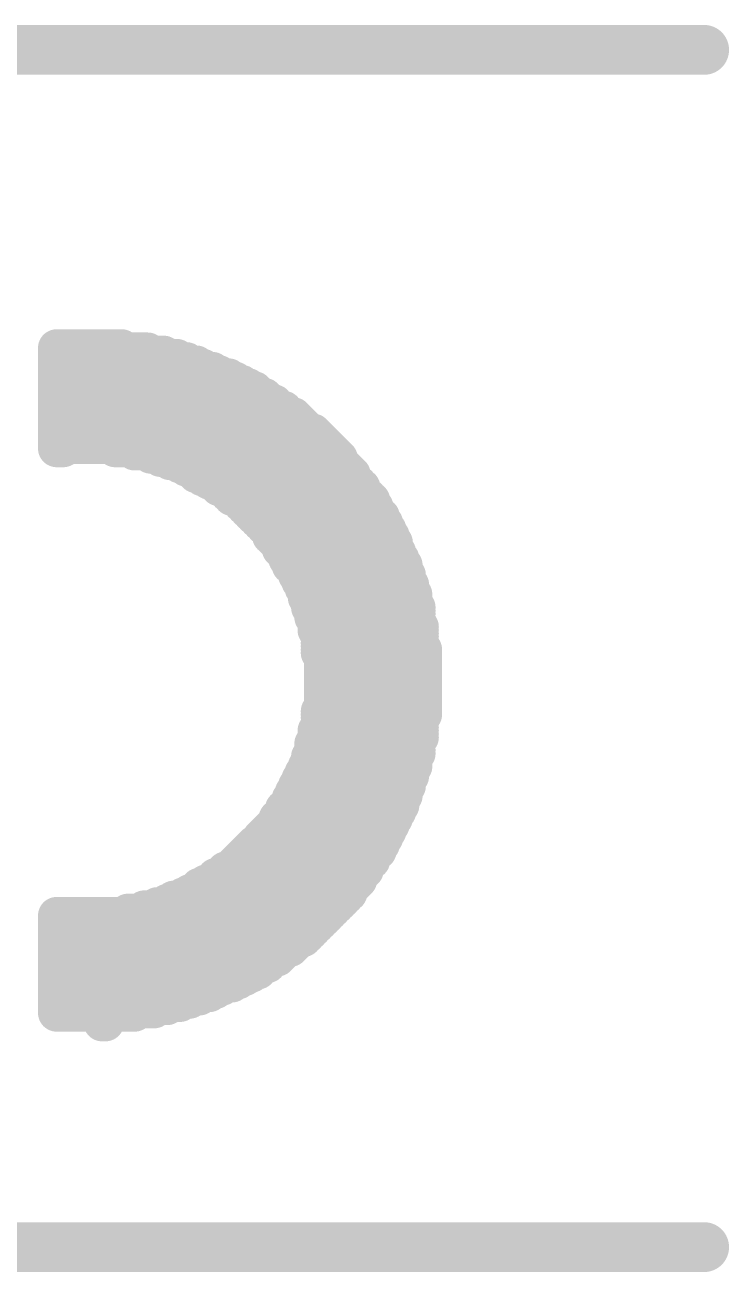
# Model space of a CAD drawing. Extents: x 100 to 205, y 100 to 175.
# Drawn here: x 161.377 to 164.2, y 123.7 to 128.7 of the extents above; entities that cross this region are included whole.
import ezdxf

# ---------------------------------------------------------------- set-up
doc = ezdxf.new("R2010")
doc.units = 0
doc.layers.get('0').update_dxf_attribs({"linetype": 'CONTINUOUS'})
doc.layers.add('SILK-BOTTOM_PHO', color=14, linetype='CONTINUOUS')

# ---------------------------------------------------------------- blocks, each defined once
blk = doc.blocks.new('ROUND_6')
at = {"const_width": 0.099948}
blk.add_lwpolyline([(-0.049974, 0, 1), (0.049974, 0, 1)], format="xyb", close=True, dxfattribs=at)
blk = doc.blocks.new('ROUND_61')
at = {"const_width": 0.075056}
blk.add_lwpolyline([(-0.037528, 0, 1), (0.037528, 0, 1)], format="xyb", close=True, dxfattribs=at)

msp = doc.modelspace()

# ---------------------------------------------------------------- linework, layer by layer
at = {"layer": 'SILK-BOTTOM_PHO'}
for points, const_width in [([(150.599902, 128.599946), (164.100002, 128.599946)], 0.199898), ([(161.76498, 127.404876), (161.504884, 127.404876)], 0.150114), ([(161.86912, 127.391922), (161.504884, 127.391922)], 0.150114), ([(161.934144, 127.378968), (161.504884, 127.378968)], 0.150114), ([(161.986214, 127.366014), (161.504884, 127.366014)], 0.150114), ([(162.025076, 127.35306), (161.504884, 127.35306)], 0.150114), ([(162.064192, 127.339852), (161.504884, 127.339852)], 0.150114), ([(162.0901, 127.326898), (161.504884, 127.326898)], 0.150114), ([(162.129216, 127.313944), (161.504884, 127.313944)], 0.150114), ([(162.155124, 127.30099), (161.504884, 127.30099)], 0.150114), ([(162.19424, 127.288036), (161.504884, 127.288036)], 0.150114), ([(162.220148, 127.274828), (161.504884, 127.274828)], 0.150114), ([(162.24631, 127.261874), (161.504884, 127.261874)], 0.150114), ([(162.272218, 127.24892), (161.504884, 127.24892)], 0.150114), ([(162.298126, 127.235966), (161.504884, 127.235966)], 0.150114), ([(162.311334, 127.223012), (161.504884, 127.223012)], 0.150114), ([(162.337242, 127.209804), (161.504884, 127.209804)], 0.150114), ([(162.350196, 127.19685), (161.504884, 127.19685)], 0.150114), ([(162.376358, 127.183896), (161.504884, 127.183896)], 0.150114), ([(162.389312, 127.170942), (161.504884, 127.170942)], 0.150114), ([(162.41522, 127.157988), (161.504884, 127.157988)], 0.150114), ([(162.428174, 127.14478), (161.504884, 127.14478)], 0.150114), ([(162.454336, 127.131826), (161.504884, 127.131826)], 0.150114), ([(162.46729, 127.118872), (161.504884, 127.118872)], 0.150114), ([(162.480244, 127.105918), (161.504884, 127.105918)], 0.150114), ([(162.493198, 127.092964), (161.504884, 127.092964)], 0.150114), ([(162.506406, 127.079756), (161.504884, 127.079756)], 0.150114), ([(162.532314, 127.066802), (161.504884, 127.066802)], 0.150114), ([(162.545268, 127.053848), (161.504884, 127.053848)], 0.150114), ([(162.558222, 127.040894), (161.504884, 127.040894)], 0.150114), ([(162.57143, 127.02794), (161.504884, 127.02794)], 0.150114), ([(162.584384, 127.014732), (161.504884, 127.014732)], 0.150114), ([(161.531046, 127.001778), (161.504884, 127.001778)], 0.150114), ([(162.597338, 127.001778), (161.739072, 127.001778)], 0.150114), ([(162.610292, 126.988824), (161.81705, 126.988824)], 0.150114), ([(162.623246, 126.97587), (161.882074, 126.97587)], 0.150114), ([(162.636454, 126.962916), (161.92119, 126.962916)], 0.150114), ([(162.636454, 126.949708), (161.960052, 126.949708)], 0.150114), ([(162.649408, 126.936754), (161.999168, 126.936754)], 0.150114), ([(162.662362, 126.9238), (162.025076, 126.9238)], 0.150114), ([(162.675316, 126.910846), (162.051238, 126.910846)], 0.150114), ([(162.68827, 126.897892), (162.064192, 126.897892)], 0.150114), ([(162.68827, 126.884684), (162.0901, 126.884684)], 0.150114), ([(162.701478, 126.87173), (162.116262, 126.87173)], 0.150114), ([(162.714432, 126.858776), (162.14217, 126.858776)], 0.150114), ([(162.727386, 126.845822), (162.155124, 126.845822)], 0.150114), ([(162.727386, 126.832868), (162.181286, 126.832868)], 0.150114), ([(162.74034, 126.81966), (162.19424, 126.81966)], 0.150114), ([(162.753294, 126.806706), (162.207194, 126.806706)], 0.150114), ([(162.766502, 126.793752), (162.233102, 126.793752)], 0.150114), ([(162.766502, 126.780798), (162.24631, 126.780798)], 0.150114), ([(162.779456, 126.767844), (162.259264, 126.767844)], 0.150114), ([(162.779456, 126.754636), (162.272218, 126.754636)], 0.150114), ([(162.79241, 126.741682), (162.285172, 126.741682)], 0.150114), ([(162.805364, 126.728728), (162.298126, 126.728728)], 0.150114), ([(162.805364, 126.715774), (162.311334, 126.715774)], 0.150114), ([(162.818318, 126.70282), (162.324288, 126.70282)], 0.150114), ([(162.818318, 126.689612), (162.337242, 126.689612)], 0.150114), ([(162.831526, 126.676658), (162.350196, 126.676658)], 0.150114), ([(162.831526, 126.663704), (162.36315, 126.663704)], 0.150114), ([(162.84448, 126.65075), (162.36315, 126.65075)], 0.150114), ([(162.84448, 126.637796), (162.376358, 126.637796)], 0.150114), ([(162.857434, 126.624588), (162.389312, 126.624588)], 0.150114), ([(162.857434, 126.611634), (162.402266, 126.611634)], 0.150114), ([(162.857434, 126.59868), (162.402266, 126.59868)], 0.150114), ([(162.870388, 126.585726), (162.41522, 126.585726)], 0.150114), ([(162.870388, 126.572772), (162.428174, 126.572772)], 0.150114), ([(162.883342, 126.559564), (162.428174, 126.559564)], 0.150114), ([(162.883342, 126.54661), (162.441382, 126.54661)], 0.150114), ([(162.89655, 126.533656), (162.441382, 126.533656)], 0.150114), ([(162.89655, 126.520702), (162.454336, 126.520702)], 0.150114), ([(162.89655, 126.507748), (162.46729, 126.507748)], 0.150114), ([(162.909504, 126.49454), (162.46729, 126.49454)], 0.150114), ([(162.909504, 126.481586), (162.480244, 126.481586)], 0.150114), ([(162.909504, 126.468632), (162.480244, 126.468632)], 0.150114), ([(162.922458, 126.455678), (162.493198, 126.455678)], 0.150114), ([(162.922458, 126.442724), (162.493198, 126.442724)], 0.150114), ([(162.922458, 126.429516), (162.506406, 126.429516)], 0.150114), ([(162.935412, 126.416562), (162.506406, 126.416562)], 0.150114), ([(162.935412, 126.403608), (162.506406, 126.403608)], 0.150114), ([(162.935412, 126.390654), (162.51936, 126.390654)], 0.150114), ([(162.935412, 126.3777), (162.51936, 126.3777)], 0.150114), ([(162.948366, 126.364492), (162.51936, 126.364492)], 0.150114), ([(162.948366, 126.351538), (162.532314, 126.351538)], 0.150114), ([(162.948366, 126.338584), (162.532314, 126.338584)], 0.150114), ([(162.948366, 126.32563), (162.532314, 126.32563)], 0.150114), ([(162.948366, 126.312676), (162.545268, 126.312676)], 0.150114), ([(162.948366, 126.299468), (162.545268, 126.299468)], 0.150114), ([(162.961574, 126.286514), (162.545268, 126.286514)], 0.150114), ([(162.961574, 126.27356), (162.545268, 126.27356)], 0.150114), ([(162.961574, 126.260606), (162.558222, 126.260606)], 0.150114), ([(162.961574, 126.247652), (162.558222, 126.247652)], 0.150114), ([(162.961574, 126.234444), (162.558222, 126.234444)], 0.150114), ([(162.961574, 126.22149), (162.558222, 126.22149)], 0.150114), ([(162.961574, 126.208536), (162.558222, 126.208536)], 0.150114), ([(162.974528, 126.195582), (162.558222, 126.195582)], 0.150114), ([(162.974528, 126.182628), (162.558222, 126.182628)], 0.150114), ([(162.974528, 126.16942), (162.57143, 126.16942)], 0.150114), ([(162.974528, 126.156466), (162.57143, 126.156466)], 0.150114), ([(162.974528, 126.143512), (162.57143, 126.143512)], 0.150114), ([(162.974528, 126.130558), (162.57143, 126.130558)], 0.150114), ([(162.974528, 126.117604), (162.57143, 126.117604)], 0.150114), ([(162.974528, 126.104396), (162.57143, 126.104396)], 0.150114), ([(162.974528, 126.091442), (162.57143, 126.091442)], 0.150114), ([(162.974528, 126.078488), (162.57143, 126.078488)], 0.150114), ([(162.974528, 126.065534), (162.57143, 126.065534)], 0.150114), ([(162.974528, 126.05258), (162.57143, 126.05258)], 0.150114), ([(162.974528, 126.039372), (162.57143, 126.039372)], 0.150114), ([(162.974528, 126.026418), (162.57143, 126.026418)], 0.150114), ([(162.974528, 126.013464), (162.57143, 126.013464)], 0.150114), ([(162.974528, 126.00051), (162.57143, 126.00051)], 0.150114), ([(162.974528, 125.987556), (162.57143, 125.987556)], 0.150114), ([(162.974528, 125.974348), (162.57143, 125.974348)], 0.150114), ([(162.974528, 125.94844), (162.558222, 125.94844)], 0.150114), ([(162.974528, 125.935486), (162.558222, 125.935486)], 0.150114), ([(162.961574, 125.922532), (162.558222, 125.922532)], 0.150114), ([(162.974528, 125.961394), (162.57143, 125.961394)], 0.150114), ([(162.961574, 125.870462), (162.545268, 125.870462)], 0.150114), ([(162.961574, 125.909324), (162.558222, 125.909324)], 0.150114), ([(162.961574, 125.89637), (162.558222, 125.89637)], 0.150114), ([(162.961574, 125.883416), (162.558222, 125.883416)], 0.150114), ([(162.948366, 125.818392), (162.532314, 125.818392)], 0.150114), ([(162.961574, 125.857508), (162.545268, 125.857508)], 0.150114), ([(162.961574, 125.8443), (162.545268, 125.8443)], 0.150114), ([(162.948366, 125.831346), (162.545268, 125.831346)], 0.150114), ([(162.948366, 125.805438), (162.532314, 125.805438)], 0.150114), ([(162.948366, 125.792484), (162.532314, 125.792484)], 0.150114), ([(162.948366, 125.779276), (162.532314, 125.779276)], 0.150114), ([(162.935412, 125.72746), (162.506406, 125.72746)], 0.150114), ([(162.935412, 125.766322), (162.51936, 125.766322)], 0.150114), ([(162.935412, 125.753368), (162.51936, 125.753368)], 0.150114), ([(162.935412, 125.740414), (162.51936, 125.740414)], 0.150114), ([(162.909504, 125.67539), (162.480244, 125.67539)], 0.150114), ([(162.922458, 125.701298), (162.493198, 125.701298)], 0.150114), ([(162.922458, 125.688344), (162.493198, 125.688344)], 0.150114), ([(162.922458, 125.714252), (162.506406, 125.714252)], 0.150114), ([(162.89655, 125.62332), (162.454336, 125.62332)], 0.150114), ([(162.909504, 125.649228), (162.46729, 125.649228)], 0.150114), ([(162.89655, 125.636274), (162.46729, 125.636274)], 0.150114), ([(162.909504, 125.662436), (162.480244, 125.662436)], 0.150114), ([(162.883342, 125.57125), (162.428174, 125.57125)], 0.150114), ([(162.883342, 125.597412), (162.441382, 125.597412)], 0.150114), ([(162.883342, 125.584204), (162.441382, 125.584204)], 0.150114), ([(162.89655, 125.610366), (162.454336, 125.610366)], 0.150114), ([(162.857434, 125.51918), (162.389312, 125.51918)], 0.150114), ([(162.857434, 125.532388), (162.402266, 125.532388)], 0.150114), ([(162.870388, 125.558296), (162.41522, 125.558296)], 0.150114), ([(162.870388, 125.545342), (162.41522, 125.545342)], 0.150114), ([(162.831526, 125.480318), (162.36315, 125.480318)], 0.150114), ([(162.84448, 125.493272), (162.376358, 125.493272)], 0.150114), ([(162.84448, 125.506226), (162.389312, 125.506226)], 0.150114), ([(162.818318, 125.441202), (162.324288, 125.441202)], 0.150114), ([(162.805364, 125.428248), (162.324288, 125.428248)], 0.150114), ([(162.818318, 125.454156), (162.337242, 125.454156)], 0.150114), ([(162.831526, 125.467364), (162.350196, 125.467364)], 0.150114), ([(162.779456, 125.376178), (162.259264, 125.376178)], 0.150114), ([(162.79241, 125.389132), (162.272218, 125.389132)], 0.150114), ([(162.79241, 125.40234), (162.285172, 125.40234)], 0.150114), ([(162.805364, 125.415294), (162.298126, 125.415294)], 0.150114), ([(162.74034, 125.324108), (162.207194, 125.324108)], 0.150114), ([(162.753294, 125.337316), (162.220148, 125.337316)], 0.150114), ([(162.766502, 125.35027), (162.233102, 125.35027)], 0.150114), ([(162.766502, 125.363224), (162.24631, 125.363224)], 0.150114), ([(162.714432, 125.272292), (162.129216, 125.272292)], 0.150114), ([(162.714432, 125.285246), (162.14217, 125.285246)], 0.150114), ([(162.727386, 125.2982), (162.168078, 125.2982)], 0.150114), ([(162.74034, 125.311154), (162.181286, 125.311154)], 0.150114), ([(162.675316, 125.220222), (162.03803, 125.220222)], 0.150114), ([(162.675316, 125.233176), (162.064192, 125.233176)], 0.150114), ([(162.68827, 125.24613), (162.077146, 125.24613)], 0.150114), ([(162.701478, 125.259084), (162.103054, 125.259084)], 0.150114), ([(162.636454, 125.181106), (161.947098, 125.181106)], 0.150114), ([(162.649408, 125.19406), (161.973006, 125.19406)], 0.150114), ([(162.662362, 125.207268), (162.012122, 125.207268)], 0.150114), ([(162.584384, 125.129036), (161.504884, 125.129036)], 0.150114), ([(162.597338, 125.142244), (161.791142, 125.142244)], 0.150114), ([(162.610292, 125.155198), (161.856166, 125.155198)], 0.150114), ([(162.623246, 125.168152), (161.907982, 125.168152)], 0.150114), ([(162.57143, 125.116082), (161.504884, 125.116082)], 0.150114), ([(162.558222, 125.103128), (161.504884, 125.103128)], 0.150114), ([(162.545268, 125.090174), (161.504884, 125.090174)], 0.150114), ([(162.532314, 125.07722), (161.504884, 125.07722)], 0.150114), ([(162.51936, 125.064012), (161.504884, 125.064012)], 0.150114), ([(162.506406, 125.051058), (161.504884, 125.051058)], 0.150114), ([(162.493198, 125.038104), (161.504884, 125.038104)], 0.150114), ([(162.46729, 125.02515), (161.504884, 125.02515)], 0.150114), ([(162.454336, 125.012196), (161.504884, 125.012196)], 0.150114), ([(162.441382, 124.998988), (161.504884, 124.998988)], 0.150114), ([(162.41522, 124.986034), (161.504884, 124.986034)], 0.150114), ([(162.402266, 124.97308), (161.504884, 124.97308)], 0.150114), ([(162.389312, 124.960126), (161.504884, 124.960126)], 0.150114), ([(162.36315, 124.947172), (161.504884, 124.947172)], 0.150114), ([(162.350196, 124.933964), (161.504884, 124.933964)], 0.150114), ([(162.324288, 124.92101), (161.504884, 124.92101)], 0.150114), ([(162.311334, 124.908056), (161.504884, 124.908056)], 0.150114), ([(162.285172, 124.895102), (161.504884, 124.895102)], 0.150114), ([(162.259264, 124.882148), (161.504884, 124.882148)], 0.150114), ([(162.233102, 124.86894), (161.504884, 124.86894)], 0.150114), ([(162.207194, 124.855986), (161.504884, 124.855986)], 0.150114), ([(162.168078, 124.843032), (161.504884, 124.843032)], 0.150114), ([(162.14217, 124.830078), (161.504884, 124.830078)], 0.150114), ([(162.116262, 124.817124), (161.504884, 124.817124)], 0.150114), ([(162.077146, 124.803916), (161.504884, 124.803916)], 0.150114), ([(162.03803, 124.790962), (161.504884, 124.790962)], 0.150114), ([(161.999168, 124.778008), (161.504884, 124.778008)], 0.150114), ([(161.947098, 124.765054), (161.504884, 124.765054)], 0.150114), ([(161.895028, 124.7521), (161.504884, 124.7521)], 0.150114), ([(161.81705, 124.738892), (161.504884, 124.738892)], 0.150114), ([(161.699956, 124.70003), (161.687002, 124.70003)], 0.150114), ([(150.599902, 123.800108), (164.100002, 123.800108)], 0.199898)]:
    msp.add_lwpolyline(points, dxfattribs=dict(at, const_width=const_width))

# ---------------------------------------------------------------- block references
for name, p in [('ROUND_6', (164.100002, 128.599946)), ('ROUND_61', (161.504884, 127.404876)), ('ROUND_61', (161.504884, 127.391922)), ('ROUND_61', (161.504884, 127.378968)), ('ROUND_61', (161.76498, 127.404876)), ('ROUND_61', (161.86912, 127.391922)), ('ROUND_61', (161.934144, 127.378968)), ('ROUND_61', (161.504884, 127.366014)), ('ROUND_61', (161.504884, 127.35306)), ('ROUND_61', (161.504884, 127.339852)), ('ROUND_61', (161.504884, 127.326898)), ('ROUND_61', (161.986214, 127.366014)), ('ROUND_61', (162.025076, 127.35306)), ('ROUND_61', (162.064192, 127.339852)), ('ROUND_61', (162.0901, 127.326898)), ('ROUND_61', (161.504884, 127.313944)), ('ROUND_61', (161.504884, 127.30099)), ('ROUND_61', (161.504884, 127.288036)), ('ROUND_61', (161.504884, 127.274828)), ('ROUND_61', (162.129216, 127.313944)), ('ROUND_61', (162.155124, 127.30099)), ('ROUND_61', (162.19424, 127.288036)), ('ROUND_61', (162.220148, 127.274828)), ('ROUND_61', (161.504884, 127.261874)), ('ROUND_61', (161.504884, 127.24892)), ('ROUND_61', (161.504884, 127.235966)), ('ROUND_61', (161.504884, 127.223012)), ('ROUND_61', (162.24631, 127.261874)), ('ROUND_61', (162.272218, 127.24892)), ('ROUND_61', (162.298126, 127.235966)), ('ROUND_61', (162.311334, 127.223012)), ('ROUND_61', (161.504884, 127.209804)), ('ROUND_61', (161.504884, 127.19685)), ('ROUND_61', (161.504884, 127.183896)), ('ROUND_61', (161.504884, 127.170942)), ('ROUND_61', (162.337242, 127.209804)), ('ROUND_61', (162.350196, 127.19685)), ('ROUND_61', (162.376358, 127.183896)), ('ROUND_61', (162.389312, 127.170942)), ('ROUND_61', (161.504884, 127.157988)), ('ROUND_61', (161.504884, 127.14478)), ('ROUND_61', (161.504884, 127.131826)), ('ROUND_61', (161.504884, 127.118872)), ('ROUND_61', (162.41522, 127.157988)), ('ROUND_61', (162.428174, 127.14478)), ('ROUND_61', (162.454336, 127.131826)), ('ROUND_61', (162.46729, 127.118872)), ('ROUND_61', (161.504884, 127.105918)), ('ROUND_61', (161.504884, 127.092964)), ('ROUND_61', (161.504884, 127.079756)), ('ROUND_61', (162.480244, 127.105918)), ('ROUND_61', (162.493198, 127.092964)), ('ROUND_61', (162.506406, 127.079756)), ('ROUND_61', (161.504884, 127.066802)), ('ROUND_61', (161.504884, 127.053848)), ('ROUND_61', (161.504884, 127.040894)), ('ROUND_61', (161.504884, 127.02794)), ('ROUND_61', (162.532314, 127.066802)), ('ROUND_61', (162.545268, 127.053848)), ('ROUND_61', (162.558222, 127.040894)), ('ROUND_61', (162.57143, 127.02794)), ('ROUND_61', (161.504884, 127.014732)), ('ROUND_61', (161.504884, 127.001778)), ('ROUND_61', (161.531046, 127.001778)), ('ROUND_61', (161.739072, 127.001778)), ('ROUND_61', (161.81705, 126.988824)), ('ROUND_61', (161.882074, 126.97587)), ('ROUND_61', (162.584384, 127.014732)), ('ROUND_61', (162.597338, 127.001778)), ('ROUND_61', (162.610292, 126.988824)), ('ROUND_61', (162.623246, 126.97587)), ('ROUND_61', (161.92119, 126.962916)), ('ROUND_61', (161.960052, 126.949708)), ('ROUND_61', (161.999168, 126.936754)), ('ROUND_61', (162.025076, 126.9238)), ('ROUND_61', (162.636454, 126.962916)), ('ROUND_61', (162.636454, 126.949708)), ('ROUND_61', (162.649408, 126.936754)), ('ROUND_61', (162.662362, 126.9238)), ('ROUND_61', (162.051238, 126.910846)), ('ROUND_61', (162.064192, 126.897892)), ('ROUND_61', (162.0901, 126.884684)), ('ROUND_61', (162.116262, 126.87173)), ('ROUND_61', (162.675316, 126.910846)), ('ROUND_61', (162.68827, 126.897892)), ('ROUND_61', (162.68827, 126.884684)), ('ROUND_61', (162.701478, 126.87173)), ('ROUND_61', (162.14217, 126.858776)), ('ROUND_61', (162.155124, 126.845822)), ('ROUND_61', (162.181286, 126.832868)), ('ROUND_61', (162.19424, 126.81966)), ('ROUND_61', (162.714432, 126.858776)), ('ROUND_61', (162.727386, 126.845822)), ('ROUND_61', (162.727386, 126.832868)), ('ROUND_61', (162.74034, 126.81966)), ('ROUND_61', (162.207194, 126.806706)), ('ROUND_61', (162.233102, 126.793752)), ('ROUND_61', (162.24631, 126.780798)), ('ROUND_61', (162.753294, 126.806706)), ('ROUND_61', (162.766502, 126.793752)), ('ROUND_61', (162.766502, 126.780798)), ('ROUND_61', (162.259264, 126.767844)), ('ROUND_61', (162.272218, 126.754636)), ('ROUND_61', (162.285172, 126.741682)), ('ROUND_61', (162.298126, 126.728728)), ('ROUND_61', (162.779456, 126.767844)), ('ROUND_61', (162.779456, 126.754636)), ('ROUND_61', (162.79241, 126.741682)), ('ROUND_61', (162.805364, 126.728728)), ('ROUND_61', (162.311334, 126.715774)), ('ROUND_61', (162.324288, 126.70282)), ('ROUND_61', (162.337242, 126.689612)), ('ROUND_61', (162.350196, 126.676658)), ('ROUND_61', (162.805364, 126.715774)), ('ROUND_61', (162.818318, 126.70282)), ('ROUND_61', (162.818318, 126.689612)), ('ROUND_61', (162.831526, 126.676658)), ('ROUND_61', (162.36315, 126.663704)), ('ROUND_61', (162.36315, 126.65075)), ('ROUND_61', (162.376358, 126.637796)), ('ROUND_61', (162.389312, 126.624588)), ('ROUND_61', (162.831526, 126.663704)), ('ROUND_61', (162.84448, 126.65075)), ('ROUND_61', (162.84448, 126.637796)), ('ROUND_61', (162.857434, 126.624588)), ('ROUND_61', (162.402266, 126.611634)), ('ROUND_61', (162.402266, 126.59868)), ('ROUND_61', (162.41522, 126.585726)), ('ROUND_61', (162.428174, 126.572772)), ('ROUND_61', (162.857434, 126.611634)), ('ROUND_61', (162.857434, 126.59868)), ('ROUND_61', (162.870388, 126.585726)), ('ROUND_61', (162.870388, 126.572772)), ('ROUND_61', (162.428174, 126.559564)), ('ROUND_61', (162.441382, 126.54661)), ('ROUND_61', (162.441382, 126.533656)), ('ROUND_61', (162.454336, 126.520702)), ('ROUND_61', (162.883342, 126.559564)), ('ROUND_61', (162.883342, 126.54661)), ('ROUND_61', (162.89655, 126.533656)), ('ROUND_61', (162.89655, 126.520702)), ('ROUND_61', (162.46729, 126.507748)), ('ROUND_61', (162.46729, 126.49454)), ('ROUND_61', (162.480244, 126.481586)), ('ROUND_61', (162.480244, 126.468632)), ('ROUND_61', (162.89655, 126.507748)), ('ROUND_61', (162.909504, 126.49454)), ('ROUND_61', (162.909504, 126.481586)), ('ROUND_61', (162.909504, 126.468632)), ('ROUND_61', (162.493198, 126.455678)), ('ROUND_61', (162.493198, 126.442724)), ('ROUND_61', (162.506406, 126.429516)), ('ROUND_61', (162.922458, 126.455678)), ('ROUND_61', (162.922458, 126.442724)), ('ROUND_61', (162.922458, 126.429516)), ('ROUND_61', (162.506406, 126.416562)), ('ROUND_61', (162.506406, 126.403608)), ('ROUND_61', (162.51936, 126.390654)), ('ROUND_61', (162.51936, 126.3777)), ('ROUND_61', (162.935412, 126.416562)), ('ROUND_61', (162.935412, 126.403608)), ('ROUND_61', (162.935412, 126.390654)), ('ROUND_61', (162.935412, 126.3777)), ('ROUND_61', (162.51936, 126.364492)), ('ROUND_61', (162.532314, 126.351538)), ('ROUND_61', (162.532314, 126.338584)), ('ROUND_61', (162.532314, 126.32563)), ('ROUND_61', (162.948366, 126.364492)), ('ROUND_61', (162.948366, 126.351538)), ('ROUND_61', (162.948366, 126.338584)), ('ROUND_61', (162.948366, 126.32563)), ('ROUND_61', (162.545268, 126.312676)), ('ROUND_61', (162.545268, 126.299468)), ('ROUND_61', (162.545268, 126.286514)), ('ROUND_61', (162.545268, 126.27356)), ('ROUND_61', (162.948366, 126.312676)), ('ROUND_61', (162.948366, 126.299468)), ('ROUND_61', (162.961574, 126.286514)), ('ROUND_61', (162.961574, 126.27356)), ('ROUND_61', (162.558222, 126.260606)), ('ROUND_61', (162.558222, 126.247652)), ('ROUND_61', (162.558222, 126.234444)), ('ROUND_61', (162.558222, 126.22149)), ('ROUND_61', (162.961574, 126.260606)), ('ROUND_61', (162.961574, 126.247652)), ('ROUND_61', (162.961574, 126.234444)), ('ROUND_61', (162.961574, 126.22149)), ('ROUND_61', (162.558222, 126.208536)), ('ROUND_61', (162.558222, 126.195582)), ('ROUND_61', (162.558222, 126.182628)), ('ROUND_61', (162.57143, 126.16942)), ('ROUND_61', (162.961574, 126.208536)), ('ROUND_61', (162.974528, 126.195582)), ('ROUND_61', (162.974528, 126.182628)), ('ROUND_61', (162.974528, 126.16942)), ('ROUND_61', (162.57143, 126.156466)), ('ROUND_61', (162.57143, 126.143512)), ('ROUND_61', (162.57143, 126.130558)), ('ROUND_61', (162.974528, 126.156466)), ('ROUND_61', (162.974528, 126.143512)), ('ROUND_61', (162.974528, 126.130558)), ('ROUND_61', (162.57143, 126.117604)), ('ROUND_61', (162.57143, 126.104396)), ('ROUND_61', (162.57143, 126.091442)), ('ROUND_61', (162.57143, 126.078488)), ('ROUND_61', (162.974528, 126.117604)), ('ROUND_61', (162.974528, 126.104396)), ('ROUND_61', (162.974528, 126.091442)), ('ROUND_61', (162.974528, 126.078488)), ('ROUND_61', (162.57143, 126.065534)), ('ROUND_61', (162.57143, 126.05258)), ('ROUND_61', (162.57143, 126.039372)), ('ROUND_61', (162.57143, 126.026418)), ('ROUND_61', (162.974528, 126.065534)), ('ROUND_61', (162.974528, 126.05258)), ('ROUND_61', (162.974528, 126.039372)), ('ROUND_61', (162.974528, 126.026418)), ('ROUND_61', (162.57143, 126.013464)), ('ROUND_61', (162.57143, 126.00051)), ('ROUND_61', (162.57143, 125.987556)), ('ROUND_61', (162.57143, 125.974348)), ('ROUND_61', (162.974528, 126.013464)), ('ROUND_61', (162.974528, 126.00051)), ('ROUND_61', (162.974528, 125.987556)), ('ROUND_61', (162.974528, 125.974348)), ('ROUND_61', (162.558222, 125.94844)), ('ROUND_61', (162.558222, 125.935486)), ('ROUND_61', (162.558222, 125.922532)), ('ROUND_61', (162.57143, 125.961394)), ('ROUND_61', (162.961574, 125.922532)), ('ROUND_61', (162.974528, 125.961394)), ('ROUND_61', (162.974528, 125.94844)), ('ROUND_61', (162.974528, 125.935486)), ('ROUND_61', (162.545268, 125.870462)), ('ROUND_61', (162.558222, 125.909324)), ('ROUND_61', (162.558222, 125.89637)), ('ROUND_61', (162.558222, 125.883416)), ('ROUND_61', (162.961574, 125.909324)), ('ROUND_61', (162.961574, 125.89637)), ('ROUND_61', (162.961574, 125.883416)), ('ROUND_61', (162.961574, 125.870462)), ('ROUND_61', (162.532314, 125.818392)), ('ROUND_61', (162.545268, 125.857508)), ('ROUND_61', (162.545268, 125.8443)), ('ROUND_61', (162.545268, 125.831346)), ('ROUND_61', (162.948366, 125.831346)), ('ROUND_61', (162.948366, 125.818392)), ('ROUND_61', (162.961574, 125.857508)), ('ROUND_61', (162.961574, 125.8443)), ('ROUND_61', (162.532314, 125.805438)), ('ROUND_61', (162.532314, 125.792484)), ('ROUND_61', (162.532314, 125.779276)), ('ROUND_61', (162.948366, 125.805438)), ('ROUND_61', (162.948366, 125.792484)), ('ROUND_61', (162.948366, 125.779276)), ('ROUND_61', (162.506406, 125.72746)), ('ROUND_61', (162.51936, 125.766322)), ('ROUND_61', (162.51936, 125.753368)), ('ROUND_61', (162.51936, 125.740414)), ('ROUND_61', (162.935412, 125.766322)), ('ROUND_61', (162.935412, 125.753368)), ('ROUND_61', (162.935412, 125.740414)), ('ROUND_61', (162.935412, 125.72746)), ('ROUND_61', (162.480244, 125.67539)), ('ROUND_61', (162.493198, 125.701298)), ('ROUND_61', (162.493198, 125.688344)), ('ROUND_61', (162.506406, 125.714252)), ('ROUND_61', (162.909504, 125.67539)), ('ROUND_61', (162.922458, 125.714252)), ('ROUND_61', (162.922458, 125.701298)), ('ROUND_61', (162.922458, 125.688344)), ('ROUND_61', (162.454336, 125.62332)), ('ROUND_61', (162.46729, 125.649228)), ('ROUND_61', (162.46729, 125.636274)), ('ROUND_61', (162.480244, 125.662436)), ('ROUND_61', (162.89655, 125.636274)), ('ROUND_61', (162.89655, 125.62332)), ('ROUND_61', (162.909504, 125.662436)), ('ROUND_61', (162.909504, 125.649228)), ('ROUND_61', (162.428174, 125.57125)), ('ROUND_61', (162.441382, 125.597412)), ('ROUND_61', (162.441382, 125.584204)), ('ROUND_61', (162.454336, 125.610366)), ('ROUND_61', (162.883342, 125.597412)), ('ROUND_61', (162.883342, 125.584204)), ('ROUND_61', (162.883342, 125.57125)), ('ROUND_61', (162.89655, 125.610366)), ('ROUND_61', (162.389312, 125.51918)), ('ROUND_61', (162.402266, 125.532388)), ('ROUND_61', (162.41522, 125.558296)), ('ROUND_61', (162.41522, 125.545342)), ('ROUND_61', (162.857434, 125.532388)), ('ROUND_61', (162.857434, 125.51918)), ('ROUND_61', (162.870388, 125.558296)), ('ROUND_61', (162.870388, 125.545342)), ('ROUND_61', (162.36315, 125.480318)), ('ROUND_61', (162.376358, 125.493272)), ('ROUND_61', (162.389312, 125.506226)), ('ROUND_61', (162.831526, 125.480318)), ('ROUND_61', (162.84448, 125.506226)), ('ROUND_61', (162.84448, 125.493272)), ('ROUND_61', (162.324288, 125.441202)), ('ROUND_61', (162.324288, 125.428248)), ('ROUND_61', (162.337242, 125.454156)), ('ROUND_61', (162.350196, 125.467364)), ('ROUND_61', (162.805364, 125.428248)), ('ROUND_61', (162.818318, 125.454156)), ('ROUND_61', (162.818318, 125.441202)), ('ROUND_61', (162.831526, 125.467364)), ('ROUND_61', (162.259264, 125.376178)), ('ROUND_61', (162.272218, 125.389132)), ('ROUND_61', (162.285172, 125.40234)), ('ROUND_61', (162.298126, 125.415294)), ('ROUND_61', (162.779456, 125.376178)), ('ROUND_61', (162.79241, 125.40234)), ('ROUND_61', (162.79241, 125.389132)), ('ROUND_61', (162.805364, 125.415294)), ('ROUND_61', (162.207194, 125.324108)), ('ROUND_61', (162.220148, 125.337316)), ('ROUND_61', (162.233102, 125.35027)), ('ROUND_61', (162.24631, 125.363224)), ('ROUND_61', (162.74034, 125.324108)), ('ROUND_61', (162.753294, 125.337316)), ('ROUND_61', (162.766502, 125.363224)), ('ROUND_61', (162.766502, 125.35027)), ('ROUND_61', (162.129216, 125.272292)), ('ROUND_61', (162.14217, 125.285246)), ('ROUND_61', (162.168078, 125.2982)), ('ROUND_61', (162.181286, 125.311154)), ('ROUND_61', (162.714432, 125.285246)), ('ROUND_61', (162.714432, 125.272292)), ('ROUND_61', (162.727386, 125.2982)), ('ROUND_61', (162.74034, 125.311154)), ('ROUND_61', (162.03803, 125.220222)), ('ROUND_61', (162.064192, 125.233176)), ('ROUND_61', (162.077146, 125.24613)), ('ROUND_61', (162.103054, 125.259084)), ('ROUND_61', (162.675316, 125.233176)), ('ROUND_61', (162.675316, 125.220222)), ('ROUND_61', (162.68827, 125.24613)), ('ROUND_61', (162.701478, 125.259084)), ('ROUND_61', (161.947098, 125.181106)), ('ROUND_61', (161.973006, 125.19406)), ('ROUND_61', (162.012122, 125.207268)), ('ROUND_61', (162.636454, 125.181106)), ('ROUND_61', (162.649408, 125.19406)), ('ROUND_61', (162.662362, 125.207268)), ('ROUND_61', (161.504884, 125.129036)), ('ROUND_61', (161.791142, 125.142244)), ('ROUND_61', (161.856166, 125.155198)), ('ROUND_61', (161.907982, 125.168152)), ('ROUND_61', (162.584384, 125.129036)), ('ROUND_61', (162.597338, 125.142244)), ('ROUND_61', (162.610292, 125.155198)), ('ROUND_61', (162.623246, 125.168152)), ('ROUND_61', (161.504884, 125.116082)), ('ROUND_61', (161.504884, 125.103128)), ('ROUND_61', (161.504884, 125.090174)), ('ROUND_61', (161.504884, 125.07722)), ('ROUND_61', (162.532314, 125.07722)), ('ROUND_61', (162.545268, 125.090174)), ('ROUND_61', (162.558222, 125.103128)), ('ROUND_61', (162.57143, 125.116082)), ('ROUND_61', (161.504884, 125.064012)), ('ROUND_61', (161.504884, 125.051058)), ('ROUND_61', (161.504884, 125.038104)), ('ROUND_61', (161.504884, 125.02515)), ('ROUND_61', (162.46729, 125.02515)), ('ROUND_61', (162.493198, 125.038104)), ('ROUND_61', (162.506406, 125.051058)), ('ROUND_61', (162.51936, 125.064012)), ('ROUND_61', (161.504884, 125.012196)), ('ROUND_61', (161.504884, 124.998988)), ('ROUND_61', (161.504884, 124.986034)), ('ROUND_61', (161.504884, 124.97308)), ('ROUND_61', (162.402266, 124.97308)), ('ROUND_61', (162.41522, 124.986034)), ('ROUND_61', (162.441382, 124.998988)), ('ROUND_61', (162.454336, 125.012196)), ('ROUND_61', (161.504884, 124.960126)), ('ROUND_61', (161.504884, 124.947172)), ('ROUND_61', (161.504884, 124.933964)), ('ROUND_61', (161.504884, 124.92101)), ('ROUND_61', (162.324288, 124.92101)), ('ROUND_61', (162.350196, 124.933964)), ('ROUND_61', (162.36315, 124.947172)), ('ROUND_61', (162.389312, 124.960126)), ('ROUND_61', (161.504884, 124.908056)), ('ROUND_61', (161.504884, 124.895102)), ('ROUND_61', (161.504884, 124.882148)), ('ROUND_61', (161.504884, 124.86894)), ('ROUND_61', (162.233102, 124.86894)), ('ROUND_61', (162.259264, 124.882148)), ('ROUND_61', (162.285172, 124.895102)), ('ROUND_61', (162.311334, 124.908056)), ('ROUND_61', (161.504884, 124.855986)), ('ROUND_61', (161.504884, 124.843032)), ('ROUND_61', (161.504884, 124.830078)), ('ROUND_61', (162.14217, 124.830078)), ('ROUND_61', (162.168078, 124.843032)), ('ROUND_61', (162.207194, 124.855986)), ('ROUND_61', (161.504884, 124.817124)), ('ROUND_61', (161.504884, 124.803916)), ('ROUND_61', (161.504884, 124.790962)), ('ROUND_61', (161.504884, 124.778008)), ('ROUND_61', (161.999168, 124.778008)), ('ROUND_61', (162.03803, 124.790962)), ('ROUND_61', (162.077146, 124.803916)), ('ROUND_61', (162.116262, 124.817124)), ('ROUND_61', (161.504884, 124.765054)), ('ROUND_61', (161.504884, 124.7521)), ('ROUND_61', (161.504884, 124.738892)), ('ROUND_61', (161.81705, 124.738892)), ('ROUND_61', (161.895028, 124.7521)), ('ROUND_61', (161.947098, 124.765054)), ('ROUND_61', (161.687002, 124.70003)), ('ROUND_61', (161.699956, 124.70003)), ('ROUND_6', (164.100002, 123.800108))]:
    msp.add_blockref(name, p, dxfattribs=at)

doc.saveas('drawing.dxf')
